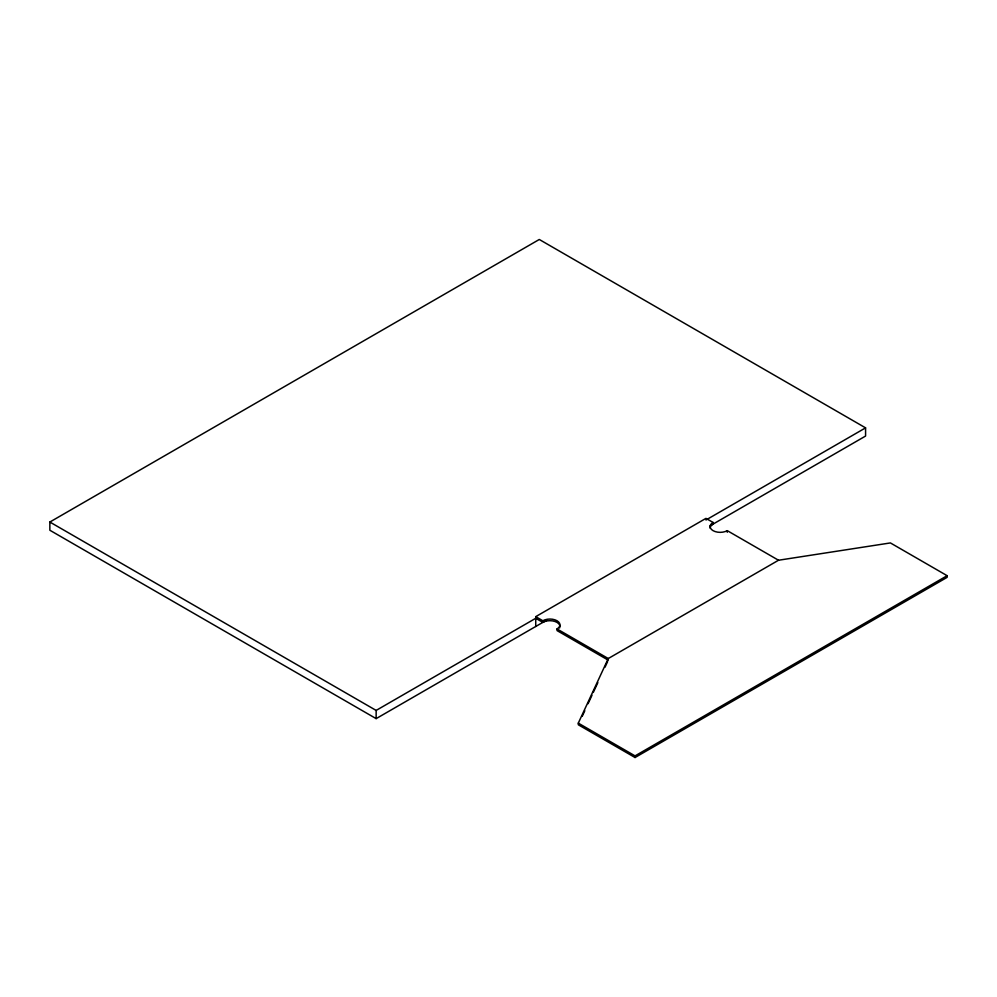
<?xml version="1.0" encoding="UTF-8"?>
<svg xmlns="http://www.w3.org/2000/svg" width="997" height="997" viewBox="0 0 997 997"><rect width="100%" height="100%" fill="white"/><g stroke="black" fill="none" stroke-linecap="round" stroke-linejoin="round"><path stroke-width="1.5" d="M578.297 723.124L608.27 658.531L778.52 560.239L890.408 542.929L947.15 575.693L947.15 577.338L635.052 757.521L578.297 724.769L578.297 723.124L635.052 755.888L947.15 575.693M582.211 716.332L584.815 710.724M588.08 703.695L591.981 695.27M593.29 692.466L597.851 682.633M605.017 667.192L607.622 661.572M546.468 620.284L376.143 718.625L49.85 530.242L49.85 522.042L539.29 239.479L865.583 427.863L865.583 436.05L710.001 525.868M535.738 626.477L535.738 616.645L705.976 518.365L713.067 522.453A10.032 5.795 0 0 0 713.067 530.653A10.032 5.795 0 0 0 727.262 530.653L778.52 560.239M49.85 522.042L376.143 710.425L535.738 618.29L542.829 622.377A10.032 5.795 0 0 1 554.943 621.467A10.032 5.795 0 0 1 559.616 627.973M705.976 519.998L865.583 427.863M535.738 616.645L542.829 620.745A10.032 5.795 0 0 1 557.024 620.745A10.032 5.795 0 0 1 557.024 628.933L557.024 630.578L608.27 660.164L608.27 658.531L557.024 628.933M727.262 530.653L727.262 532.286M713.067 522.453L713.067 524.098A10.032 5.795 0 0 0 710.138 528.186M635.052 755.888L635.052 757.521M542.829 620.745L542.829 622.377M376.143 710.425L376.143 718.625"/></g></svg>
